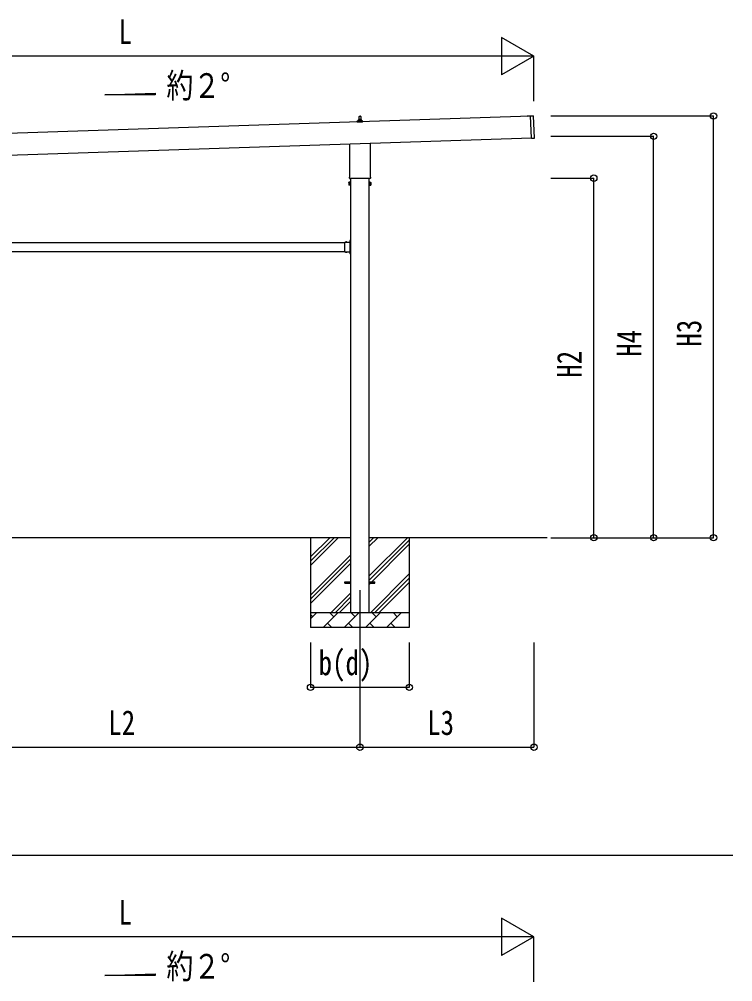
# Model space of a CAD drawing. Units: millimetres, scale not verified. Extents: x -21025 to 21025, y -14850 to 14850.
# Drawn here: x -833 to 3936, y -6619 to -185 of the extents above; entities that cross this region are included whole.
import ezdxf
from ezdxf.enums import TextEntityAlignment as Align

# ---------------------------------------------------------------- set-up
doc = ezdxf.new("R2010")
doc.units = ezdxf.units.MM
doc.header["$LTSCALE"] = 60
for name, color, linetype in [('0-3_YKK_11', 7, 'Continuous'), ('0-4_YKK_12', 2, 'Continuous'), ('0-5_YKK_13', 4, 'Continuous'), ('0-6_YKK_A1', 4, 'Continuous'), ('0-7_YKK_D', 6, 'Continuous')]:
    doc.layers.add(name, color=color, linetype=linetype)
doc.styles.add('ＭＳ ゴシック', font='')
doc.styles.get('ＭＳ ゴシック').set_extended_font_data('MS Gothic')

msp = doc.modelspace()

# ---------------------------------------------------------------- linework, layer by layer
at = {"layer": '0-3_YKK_11'}
msp.add_line((3935.91, -5775.32), (-15964.28, -5775.32), dxfattribs=at)
at = {"layer": '0-4_YKK_12'}
msp.add_line((1444.1, -4000.89), (1444.1, -4500.89), dxfattribs=at)
at = {"layer": '0-5_YKK_13'}
for p, q in [((1438.1, -858.29), (1438.83, -834.77)), ((1439.82, -833.79), (1448.37, -833.79)), ((1449.37, -834.77), (1450.1, -858.29)), ((2560.94, -832.62), (2585.43, -831.8)), ((2584.9, -830.91), (2603.89, -830.28)), ((2589.9, -980.83), (2584.9, -830.91)), ((2609.85, -979.17), (2604.92, -831.25)), ((1425.85, -873.79), (1425.85, -866.08)), ((1462.35, -873.79), (1425.85, -873.79)), ((1426.23, -865.29), (1461.97, -865.29)), ((1426.61, -865.11), (1433.33, -863.48)), ((1433.72, -863.29), (1454.48, -863.29)), ((1434.1, -862.5), (1434.1, -858.29)), ((1435.1, -858.29), (1453.1, -858.29)), ((1454.1, -862.5), (1454.1, -858.29)), ((1461.58, -865.11), (1454.86, -863.48)), ((1462.35, -873.79), (1462.35, -866.08)), ((1375.8, -1237.78), (1375.8, -1018.41)), ((1512.4, -1013.85), (1512.4, -1237.78)), ((2589.9, -980.83), (2608.89, -980.2)), ((1370.1, -1276.05), (1370.86, -1274.74)), ((1370.1, -1276.05), (1370.1, -1293.05)), ((1377.1, -1279.64), (1370.86, -1279.64)), ((1374.1, -1246.55), (1374.1, -1241.05)), ((1512.04, -1250.05), (1376.16, -1250.05)), ((1511.1, -1279.64), (1517.34, -1279.64)), ((1514.1, -1241.05), (1514.1, -1246.55)), ((1518.1, -1276.05), (1517.34, -1274.74)), ((1518.1, -1276.05), (1518.1, -1293.05)), ((1370.1, -1293.05), (1370.86, -1294.37)), ((1377.1, -1289.46), (1370.86, -1289.46)), ((1377.1, -1294.37), (1370.86, -1294.37)), ((1379.6, -1293.75), (1377.1, -1293.75)), ((1508.6, -1293.75), (1511.1, -1293.75)), ((1511.1, -1289.46), (1517.34, -1289.46)), ((1511.1, -1294.37), (1517.34, -1294.37)), ((1518.1, -1293.05), (1517.34, -1294.37)), ((1375.9, -1667.89), (1381.6, -1667.89)), ((1380, -1666.76), (1377.34, -1665.44)), ((1380, -1669.01), (1377.34, -1670.34)), ((1379.14, -1663.15), (1379.3, -1663.15)), ((1379.14, -1672.62), (1379.3, -1672.62)), ((1380, -1660.39), (1381.6, -1660.39)), ((1380, -1677.35), (1380, -1660.39)), ((1380, -1663.85), (1380, -1671.92)), ((1381.6, -1664.89), (1380, -1664.89)), ((1380, -1665.89), (1381.6, -1665.89)), ((1380, -1669.89), (1381.6, -1669.89)), ((1381.6, -1670.89), (1380, -1670.89)), ((1343.6, -1686.17), (1343.6, -1675.79)), ((1343.6, -1675.79), (1380, -1675.79)), ((1343.6, -1728.17), (1343.6, -1687.6)), ((1343.6, -1739.99), (1343.6, -1729.6)), ((1346.86, -1674.92), (1346.86, -1675.09)), ((1347.56, -1675.79), (1355.63, -1675.79)), ((1350.47, -1675.79), (1349.15, -1673.13)), ((1352.72, -1675.79), (1354.05, -1673.13)), ((1356.33, -1674.92), (1356.33, -1675.09)), ((1379.6, -1677.39), (1376.6, -1677.39)), ((1379.6, -1686.17), (1379.6, -1679.39)), ((1379.6, -1728.17), (1379.6, -1687.6)), ((1379.6, -1736.39), (1379.6, -1729.6)), ((1343.6, -1739.99), (1380, -1739.99)), ((1346.86, -1740.85), (1346.86, -1740.69)), ((1347.56, -1739.99), (1355.63, -1739.99)), ((1350.47, -1739.99), (1349.15, -1742.64)), ((1352.72, -1739.99), (1354.05, -1742.64)), ((1356.33, -1740.85), (1356.33, -1740.69)), ((1376.6, -1738.39), (1379.6, -1738.39)), ((1380, -1746.76), (1377.34, -1745.44)), ((1380, -1749.01), (1377.34, -1750.34)), ((1379.14, -1743.15), (1379.3, -1743.15)), ((1379.14, -1752.62), (1379.3, -1752.62)), ((1380, -1755.39), (1380, -1738.43)), ((1380, -1743.85), (1380, -1751.92)), ((1380, -1745.89), (1381.6, -1745.89)), ((1380, -1749.89), (1381.6, -1749.89)), ((1380, -1755.39), (1381.6, -1755.39)), ((1344.1, -3946.39), (1381.6, -3946.39)), ((1344.1, -3955.39), (1344.1, -3946.39)), ((1344.1, -3955.39), (1381.6, -3955.39)), ((1506.6, -3946.39), (1544.1, -3946.39)), ((1506.6, -3955.39), (1544.1, -3955.39)), ((1544.1, -3955.39), (1544.1, -3946.39))]:
    msp.add_line(p, q, dxfattribs=at)
for points in [[(2585.46, -832.8), (2560.98, -833.62), (2560.94, -832.62)], [(1377.1, -1294.37), (1377.1, -1274.74), (1370.86, -1274.74)], [(1377.1, -1293.75), (1377.1, -1275.35), (1379.6, -1275.35)], [(1511.1, -1293.75), (1511.1, -1275.35), (1508.6, -1275.35)], [(1511.1, -1294.37), (1511.1, -1274.74), (1517.34, -1274.74)], [(1381.6, -1675.39), (1381.6, -1669.39), (1381.6, -1666.39), (1381.6, -1660.39)], [(1379.6, -1679.39), (1376.6, -1679.39), (1376.6, -1675.79)], [(1379.6, -1736.39), (1376.6, -1736.39), (1376.6, -1739.99)], [(1381.6, -1755.39), (1381.6, -1749.39), (1381.6, -1746.39), (1381.6, -1740.39)]]:
    msp.add_lwpolyline(points, dxfattribs=at)
for points in [[(1379.6, -1295.05), (1379.6, -1274.05), (1381.6, -1274.05), (1381.6, -1295.05)], [(1508.6, -1295.05), (1508.6, -1274.05), (1506.6, -1274.05), (1506.6, -1295.05)]]:
    msp.add_lwpolyline(points, close=True, dxfattribs=at)
for centre, radius, start, end in [((1439.82, -834.79), 1, 90, 178.60509), ((1448.37, -834.79), 1, 1.39491, 90), ((2603.92, -831.28), 1, 1.90915, 91.90915), ((1426.85, -866.08), 1, 103.62699, 180), ((1433.1, -862.5), 1, 283.62699, 0), ((1438.18, -858.92), 4.13, 90, 171.17633), ((1435.1, -859.29), 1, 90, 180), ((1447.43, -858.29), 4.83, 133.60282, 180), ((1440.77, -858.29), 4.83, 0, 46.39718), ((1450.01, -858.92), 4.13, 8.82367, 90), ((1453.1, -859.29), 1, 0, 90), ((1455.1, -862.5), 1, 180, 256.37301), ((1461.35, -866.08), 1, 0, 76.37301), ((2608.85, -979.2), 1, 271.90915, 1.90915), ((1374.44, -1277.19), 4.34, 145.61575, 214.38425), ((1386.34, -1284.55), 16.24, 162.41205, 197.58795), ((1378.1, -1241.05), 4, 125.09963, 180), ((1378.1, -1246.55), 4, 180, 194.47751), ((1378.1, -1246.55), 4, 194.47751, 241.04498), ((1510.1, -1246.55), 4, 298.95502, 345.52249), ((1510.1, -1241.05), 4, 0, 54.90037), ((1510.1, -1246.55), 4, 345.52249, 0), ((1513.75, -1277.19), 4.34, 325.61575, 34.38425), ((1501.86, -1284.55), 16.24, 342.41205, 17.58795), ((1374.44, -1291.91), 4.34, 145.61575, 214.38425), ((1513.75, -1291.91), 4.34, 325.61575, 34.38425), ((1351.6, -1679.69), 7, 90, 129.12355), ((1351.6, -1679.69), 7, 50.87645, 90), ((1383.9, -1667.89), 7, 140.87645, 180), ((1383.9, -1667.89), 7, 180, 219.12355), ((1379.14, -1664.01), 0.862, 90, 140.87645), ((1379.14, -1671.76), 0.862, 219.12355, 270), ((1379.3, -1663.85), 0.7, 0, 90), ((1379.3, -1671.92), 0.7, 270, 0), ((1342.9, -1686.89), 1, 314.427, 45.573), ((1342.9, -1728.89), 1, 314.427, 45.573), ((1347.56, -1675.09), 0.7, 180, 270), ((1347.73, -1674.92), 0.862, 129.12355, 180), ((1355.63, -1675.09), 0.7, 270, 0), ((1355.47, -1674.92), 0.862, 0, 50.87645), ((1380.3, -1686.89), 1, 134.427, 225.573), ((1380.3, -1728.89), 1, 134.427, 225.573), ((1379.6, -1675.39), 2, 270, 0), ((1347.56, -1740.69), 0.7, 90, 180), ((1347.73, -1740.85), 0.862, 180, 230.87645), ((1351.6, -1736.09), 7, 230.87645, 270), ((1351.6, -1736.09), 7, 270, 309.12355), ((1355.63, -1740.69), 0.7, 0, 90), ((1355.47, -1740.85), 0.862, 309.12355, 0), ((1383.9, -1747.89), 7, 140.87645, 180), ((1383.9, -1747.89), 7, 180, 219.12355), ((1379.14, -1744.01), 0.862, 90, 140.87645), ((1379.14, -1751.76), 0.862, 219.12355, 270), ((1379.3, -1743.85), 0.7, 0, 90), ((1379.3, -1751.92), 0.7, 270, 0), ((1379.6, -1740.39), 2, 0, 90)]:
    msp.add_arc(centre, radius, start, end, dxfattribs=at)
at = {"layer": '0-6_YKK_A1'}
for p, q in [((-261.22, -690.7), (74.78, -678.28)), ((74.78, -690.7), (-261.22, -690.7)), ((74.78, -678.28), (74.78, -690.7)), ((2585.03, -833.05), (-2807.04, -1012.76)), ((-2802.21, -1157.67), (2589.86, -977.94)), ((1381.6, -1250.05), (1381.6, -4150.89)), ((1506.6, -4150.89), (1506.6, -1250.05)), ((-1555.4, -1677.89), (1343.6, -1677.89)), ((-1555.4, -1737.89), (1343.6, -1737.89)), ((1376.6, -1737.89), (1381.1, -1737.89)), ((1381.6, -3650.89), (-1593.4, -3650.89)), ((1114.1, -3650.89), (1114.1, -4250.89)), ((1114.1, -3835.94), (1299.15, -3650.89)), ((1114.1, -3807.65), (1270.87, -3650.89)), ((1114.1, -3779.37), (1242.58, -3650.89)), ((2694.98, -3650.89), (1506.6, -3650.89)), ((1506.6, -3905.98), (1761.7, -3650.89)), ((1506.6, -3707.99), (1563.71, -3650.89)), ((1506.6, -3679.71), (1535.42, -3650.89)), ((1506.6, -3934.27), (1774.1, -3666.77)), ((1774.1, -3650.89), (1774.1, -4250.89)), ((1506.6, -3962.55), (1774.1, -3695.05)), ((1114.1, -4033.93), (1381.6, -3766.43)), ((1114.1, -4062.21), (1381.6, -3794.71)), ((1114.1, -4090.49), (1381.6, -3822.99)), ((1516.26, -4150.89), (1774.1, -3893.04)), ((1544.54, -4150.89), (1774.1, -3921.33)), ((1572.82, -4150.89), (1774.1, -3949.61)), ((1251.7, -4150.89), (1381.6, -4020.98)), ((1279.98, -4150.89), (1381.6, -4049.27)), ((1308.27, -4150.89), (1381.6, -4077.55)), ((1114.1, -4150.89), (1774.1, -4150.89)), ((1114.1, -4193.78), (1156.99, -4150.89)), ((1128.44, -4179.44), (1114.1, -4165.1)), ((1198.41, -4250.89), (1298.41, -4150.89)), ((1269.86, -4179.44), (1241.31, -4150.89)), ((1339.83, -4250.89), (1439.83, -4150.89)), ((1411.28, -4179.44), (1382.73, -4150.89)), ((1481.26, -4250.89), (1581.26, -4150.89)), ((1552.7, -4179.44), (1524.15, -4150.89)), ((1622.68, -4250.89), (1722.68, -4150.89)), ((1694.12, -4179.44), (1665.57, -4150.89)), ((1770.81, -4150.89), (1774.1, -4147.6)), ((1226.97, -4222.33), (1255.52, -4250.89)), ((1368.39, -4222.33), (1396.94, -4250.89)), ((1509.81, -4222.33), (1538.36, -4250.89)), ((1651.23, -4222.33), (1679.78, -4250.89)), ((1774.1, -4250.89), (1114.1, -4250.89)), ((-261.22, -6577.81), (74.78, -6565.4)), ((74.78, -6577.81), (-261.22, -6577.81)), ((74.78, -6565.4), (74.78, -6577.81))]:
    msp.add_line(p, q, dxfattribs=at)
msp.add_lwpolyline([(1376.6, -1677.89), (1381.1, -1677.89), (1381.1, -1737.89)], dxfattribs=at)
at = {"layer": '0-7_YKK_D'}
for p, q in [((2607.28, -431.77), (2390.77, -306.77)), ((2390.77, -306.77), (2390.77, -556.77)), ((2357.28, -431.77), (-2574.51, -431.77)), ((2607.28, -431.77), (2174.27, -431.77)), ((2607.28, -431.77), (2390.77, -556.77)), ((2607.28, -731.77), (2607.28, -430.77)), ((2721.13, -831.77), (3808.28, -831.77)), ((3807.28, -3650.89), (3807.28, -831.77)), ((2721.13, -967.55), (3408.28, -967.55)), ((3407.28, -3650.89), (3407.28, -967.55)), ((2721.13, -1247.55), (3008.28, -1247.55)), ((3007.28, -3650.89), (3007.28, -1247.55)), ((2721.13, -3650.89), (3008.28, -3650.89)), ((2721.13, -3650.89), (3808.28, -3650.89)), ((3121.13, -3650.89), (3408.28, -3650.89)), ((1114.1, -4350.89), (1114.1, -4651.89)), ((1444.1, -4350.89), (1444.1, -5051.89)), ((1444.1, -4350.89), (1444.1, -5051.89)), ((1774.1, -4350.89), (1774.1, -4651.89)), ((2607.28, -4350.89), (2607.28, -5051.89)), ((1114.1, -4650.89), (1774.1, -4650.89)), ((-1655.9, -5050.89), (1444.1, -5050.89)), ((1444.1, -5050.89), (2607.28, -5050.89)), ((2607.28, -6318.89), (2390.77, -6193.89)), ((2390.77, -6193.89), (2390.77, -6443.89)), ((2357.28, -6318.89), (-2574.51, -6318.89)), ((2607.28, -6318.89), (2174.27, -6318.89)), ((2607.28, -6318.89), (2390.77, -6443.89)), ((2607.28, -6618.89), (2607.28, -6317.89))]:
    msp.add_line(p, q, dxfattribs=at)
for centre in [(3807.28, -831.77), (3407.28, -967.55), (3007.28, -1247.55), (3007.28, -3650.89), (3407.28, -3650.89), (3807.28, -3650.89), (1114.1, -4650.89), (1774.1, -4650.89), (1444.1, -5050.89), (1444.1, -5050.89), (2607.28, -5050.89)]:
    msp.add_circle(centre, 21.25, dxfattribs=at)

# ---------------------------------------------------------------- texts
at = {"layer": '0-6_YKK_A1', "style": 'ＭＳ ゴシック', "width": 0.8}
for p in [(150.83, -760.34), (150.83, -6647.46)]:
    msp.add_text('約２°', height=165, dxfattribs=at).set_placement(p, align=Align.BOTTOM_LEFT)
at = {"layer": '0-7_YKK_D', "style": 'ＭＳ ゴシック', "width": 0.8}
for s, p in [('L', (-168.61, -399.77)), ('b(d)', (1168.1, -4618.89)), ('L2', (-237.9, -5018.89)), ('L3', (1893.69, -5018.89)), ('L', (-168.61, -6286.89))]:
    msp.add_text(s, height=165, dxfattribs=at).set_placement(p, align=Align.BOTTOM_LEFT)
for s, p in [('H3', (3775.28, -2373.33)), ('H4', (3375.28, -2441.22)), ('H2', (2975.28, -2581.22))]:
    msp.add_text(s, height=165, rotation=90, dxfattribs=at).set_placement(p, align=Align.BOTTOM_LEFT)

doc.saveas('drawing.dxf')
